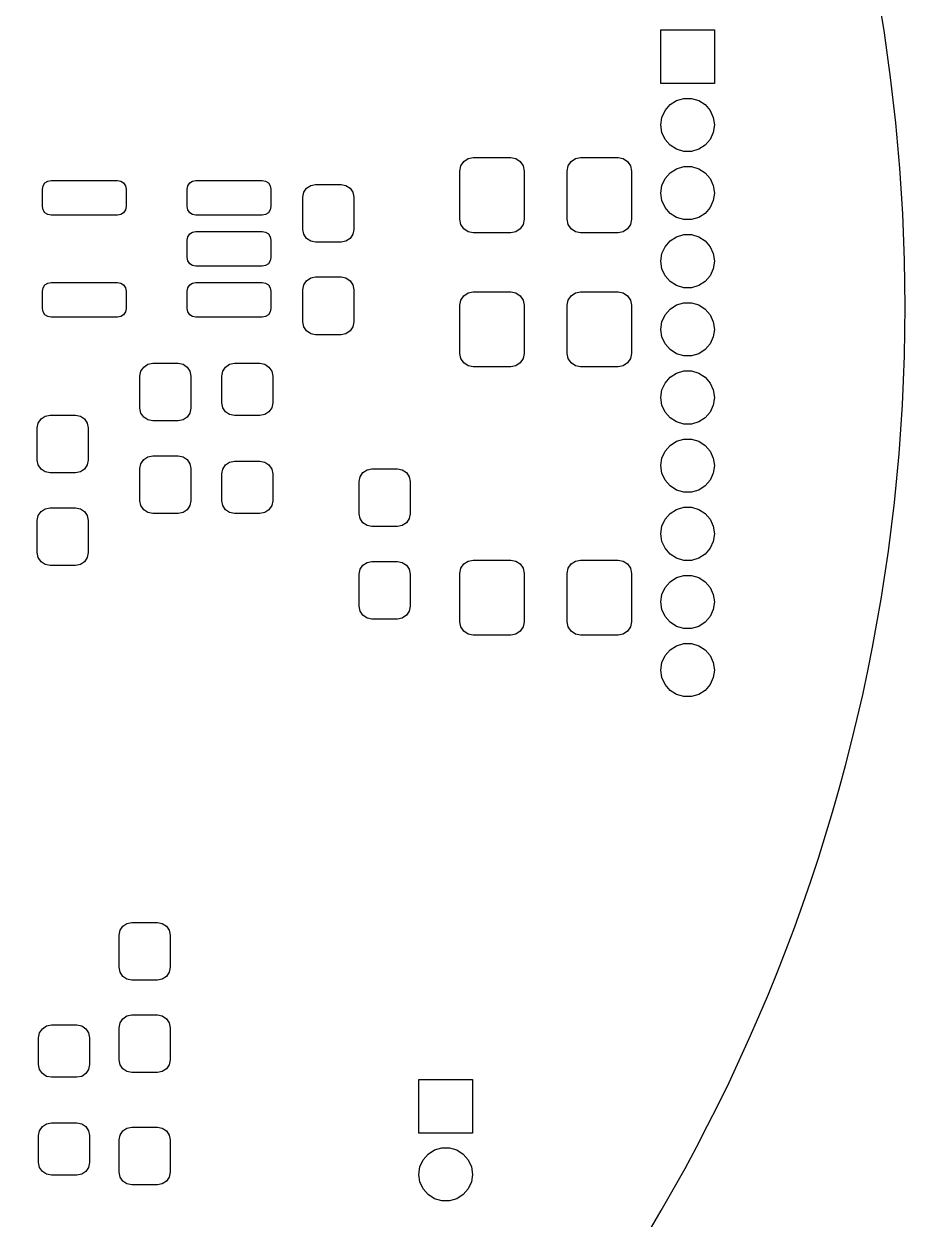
# Model space of a CAD drawing. Extents: x 116 to 183, y -110.2 to -37.6.
# Drawn here: x 166.53 to 182.95, y -88.08 to -65.81 of the extents above; entities that cross this region are included whole.
import ezdxf

# ---------------------------------------------------------------- set-up
doc = ezdxf.new("R2010")
doc.units = 0
doc.layers.add('BLACK', color=7, linetype='CONTINUOUS')

msp = doc.modelspace()

# ---------------------------------------------------------------- linework, layer by layer
at = {"layer": 'BLACK', "linetype": 'CONTINUOUS'}
for p, q in [((178.396, -66.921), (178.396, -65.921)), ((178.396, -65.921), (179.396, -65.921)), ((179.396, -65.921), (179.396, -66.921)), ((179.396, -66.921), (178.396, -66.921)), ((178.56857, -67.313125), (178.688292, -67.236184)), ((178.688292, -67.236184), (178.824843, -67.196089)), ((178.824843, -67.196089), (178.967157, -67.196089)), ((178.967157, -67.196089), (179.103708, -67.236184)), ((179.103708, -67.236184), (179.22343, -67.313125)), ((178.416254, -67.550134), (178.475373, -67.42068)), ((178.475373, -67.42068), (178.56857, -67.313125)), ((179.22343, -67.313125), (179.316627, -67.42068)), ((179.316627, -67.42068), (179.375746, -67.550134)), ((178.396, -67.691), (178.416254, -67.550134)), ((178.416254, -67.831866), (178.396, -67.691)), ((179.375746, -67.550134), (179.396, -67.691)), ((179.396, -67.691), (179.375746, -67.831866)), ((178.475373, -67.96132), (178.416254, -67.831866)), ((179.375746, -67.831866), (179.316627, -67.96132)), ((178.56857, -68.068875), (178.475373, -67.96132)), ((178.688292, -68.145816), (178.56857, -68.068875)), ((178.824843, -68.185911), (178.688292, -68.145816)), ((179.103708, -68.145816), (178.967157, -68.185911)), ((179.22343, -68.068875), (179.103708, -68.145816)), ((179.316627, -67.96132), (179.22343, -68.068875)), ((174.66903, -68.454329), (174.723223, -68.373223)), ((174.723223, -68.373223), (174.804329, -68.31903)), ((174.804329, -68.31903), (174.9, -68.3)), ((174.9, -68.3), (175.6, -68.3)), ((175.6, -68.3), (175.695671, -68.31903)), ((175.695671, -68.31903), (175.776777, -68.373223)), ((175.776777, -68.373223), (175.83097, -68.454329)), ((176.66903, -68.454329), (176.723223, -68.373223)), ((176.723223, -68.373223), (176.804329, -68.31903)), ((176.804329, -68.31903), (176.9, -68.3)), ((176.9, -68.3), (177.6, -68.3)), ((177.6, -68.3), (177.695671, -68.31903)), ((177.695671, -68.31903), (177.776777, -68.373223)), ((177.776777, -68.373223), (177.83097, -68.454329)), ((178.967157, -68.185911), (178.824843, -68.185911)), ((174.65, -68.55), (174.66903, -68.454329)), ((174.65, -69.45), (174.65, -68.55)), ((175.83097, -68.454329), (175.85, -68.55)), ((175.85, -68.55), (175.85, -69.45)), ((176.65, -68.55), (176.66903, -68.454329)), ((176.65, -69.45), (176.65, -68.55)), ((177.83097, -68.454329), (177.85, -68.55)), ((177.85, -68.55), (177.85, -69.45)), ((178.475373, -68.69068), (178.56857, -68.583125)), ((178.56857, -68.583125), (178.688292, -68.506184)), ((178.688292, -68.506184), (178.824843, -68.466089)), ((178.824843, -68.466089), (178.967157, -68.466089)), ((178.967157, -68.466089), (179.103708, -68.506184)), ((179.103708, -68.506184), (179.22343, -68.583125)), ((179.22343, -68.583125), (179.316627, -68.69068)), ((166.87, -68.8875), (166.88237, -68.825314)), ((166.88237, -68.825314), (166.917595, -68.772595)), ((166.917595, -68.772595), (166.970314, -68.73737)), ((166.970314, -68.73737), (167.0325, -68.725)), ((167.0325, -68.725), (168.2675, -68.725)), ((168.2675, -68.725), (168.329686, -68.73737)), ((168.329686, -68.73737), (168.382405, -68.772595)), ((168.382405, -68.772595), (168.41763, -68.825314)), ((168.41763, -68.825314), (168.43, -68.8875)), ((169.57, -68.8875), (169.58237, -68.825314)), ((169.58237, -68.825314), (169.617595, -68.772595)), ((169.617595, -68.772595), (169.670314, -68.73737)), ((169.670314, -68.73737), (169.7325, -68.725)), ((169.7325, -68.725), (170.9675, -68.725)), ((170.9675, -68.725), (171.029686, -68.73737)), ((171.029686, -68.73737), (171.082405, -68.772595)), ((171.082405, -68.772595), (171.11763, -68.825314)), ((171.11763, -68.825314), (171.13, -68.8875)), ((171.794562, -68.869562), (171.871613, -68.818079)), ((171.871613, -68.818079), (171.9625, -68.8)), ((171.9625, -68.8), (172.4375, -68.8)), ((172.4375, -68.8), (172.528387, -68.818079)), ((172.528387, -68.818079), (172.605438, -68.869562)), ((178.396, -68.961), (178.416254, -68.820134)), ((178.416254, -68.820134), (178.475373, -68.69068)), ((179.316627, -68.69068), (179.375746, -68.820134)), ((179.375746, -68.820134), (179.396, -68.961)), ((166.87, -69.2125), (166.87, -68.8875)), ((168.43, -68.8875), (168.43, -69.2125)), ((169.57, -69.2125), (169.57, -68.8875)), ((171.13, -68.8875), (171.13, -69.2125)), ((171.725, -69.0375), (171.743079, -68.946613)), ((171.725, -69.6375), (171.725, -69.0375)), ((171.743079, -68.946613), (171.794562, -68.869562)), ((172.605438, -68.869562), (172.656921, -68.946613)), ((172.656921, -68.946613), (172.675, -69.0375)), ((172.675, -69.0375), (172.675, -69.6375)), ((178.416254, -69.101866), (178.396, -68.961)), ((179.396, -68.961), (179.375746, -69.101866)), ((166.88237, -69.274686), (166.87, -69.2125)), ((168.43, -69.2125), (168.41763, -69.274686)), ((169.58237, -69.274686), (169.57, -69.2125)), ((171.13, -69.2125), (171.11763, -69.274686)), ((178.475373, -69.23132), (178.416254, -69.101866)), ((178.56857, -69.338875), (178.475373, -69.23132)), ((179.316627, -69.23132), (179.22343, -69.338875)), ((179.375746, -69.101866), (179.316627, -69.23132)), ((166.917595, -69.327405), (166.88237, -69.274686)), ((166.970314, -69.36263), (166.917595, -69.327405)), ((167.0325, -69.375), (166.970314, -69.36263)), ((168.2675, -69.375), (167.0325, -69.375)), ((168.329686, -69.36263), (168.2675, -69.375)), ((168.382405, -69.327405), (168.329686, -69.36263)), ((168.41763, -69.274686), (168.382405, -69.327405)), ((169.617595, -69.327405), (169.58237, -69.274686)), ((169.670314, -69.36263), (169.617595, -69.327405)), ((169.7325, -69.375), (169.670314, -69.36263)), ((170.9675, -69.375), (169.7325, -69.375)), ((171.029686, -69.36263), (170.9675, -69.375)), ((171.082405, -69.327405), (171.029686, -69.36263)), ((171.11763, -69.274686), (171.082405, -69.327405)), ((174.66903, -69.545671), (174.65, -69.45)), ((175.85, -69.45), (175.83097, -69.545671)), ((176.66903, -69.545671), (176.65, -69.45)), ((177.85, -69.45), (177.83097, -69.545671)), ((178.688292, -69.415816), (178.56857, -69.338875)), ((178.824843, -69.455911), (178.688292, -69.415816)), ((178.967157, -69.455911), (178.824843, -69.455911)), ((179.103708, -69.415816), (178.967157, -69.455911)), ((179.22343, -69.338875), (179.103708, -69.415816)), ((169.617595, -69.722595), (169.670314, -69.68737)), ((169.670314, -69.68737), (169.7325, -69.675)), ((169.7325, -69.675), (170.9675, -69.675)), ((170.9675, -69.675), (171.029686, -69.68737)), ((171.029686, -69.68737), (171.082405, -69.722595)), ((171.743079, -69.728387), (171.725, -69.6375)), ((172.675, -69.6375), (172.656921, -69.728387)), ((174.723223, -69.626777), (174.66903, -69.545671)), ((174.804329, -69.68097), (174.723223, -69.626777)), ((174.9, -69.7), (174.804329, -69.68097)), ((175.6, -69.7), (174.9, -69.7)), ((175.695671, -69.68097), (175.6, -69.7)), ((175.776777, -69.626777), (175.695671, -69.68097)), ((175.83097, -69.545671), (175.776777, -69.626777)), ((176.723223, -69.626777), (176.66903, -69.545671)), ((176.804329, -69.68097), (176.723223, -69.626777)), ((176.9, -69.7), (176.804329, -69.68097)), ((177.6, -69.7), (176.9, -69.7)), ((177.695671, -69.68097), (177.6, -69.7)), ((177.776777, -69.626777), (177.695671, -69.68097)), ((177.83097, -69.545671), (177.776777, -69.626777)), ((169.57, -69.8375), (169.58237, -69.775314)), ((169.57, -70.1625), (169.57, -69.8375)), ((169.58237, -69.775314), (169.617595, -69.722595)), ((171.082405, -69.722595), (171.11763, -69.775314)), ((171.11763, -69.775314), (171.13, -69.8375)), ((171.13, -69.8375), (171.13, -70.1625)), ((171.794562, -69.805438), (171.743079, -69.728387)), ((171.871613, -69.856921), (171.794562, -69.805438)), ((171.9625, -69.875), (171.871613, -69.856921)), ((172.4375, -69.875), (171.9625, -69.875)), ((172.528387, -69.856921), (172.4375, -69.875)), ((172.605438, -69.805438), (172.528387, -69.856921)), ((172.656921, -69.728387), (172.605438, -69.805438)), ((178.475373, -69.96068), (178.56857, -69.853125)), ((178.56857, -69.853125), (178.688292, -69.776184)), ((178.688292, -69.776184), (178.824843, -69.736089)), ((178.824843, -69.736089), (178.967157, -69.736089)), ((178.967157, -69.736089), (179.103708, -69.776184)), ((179.103708, -69.776184), (179.22343, -69.853125)), ((179.22343, -69.853125), (179.316627, -69.96068)), ((169.58237, -70.224686), (169.57, -70.1625)), ((171.13, -70.1625), (171.11763, -70.224686)), ((178.396, -70.231), (178.416254, -70.090134)), ((178.416254, -70.090134), (178.475373, -69.96068)), ((179.316627, -69.96068), (179.375746, -70.090134)), ((179.375746, -70.090134), (179.396, -70.231)), ((169.617595, -70.277405), (169.58237, -70.224686)), ((169.670314, -70.31263), (169.617595, -70.277405)), ((169.7325, -70.325), (169.670314, -70.31263)), ((170.9675, -70.325), (169.7325, -70.325)), ((171.029686, -70.31263), (170.9675, -70.325)), ((171.082405, -70.277405), (171.029686, -70.31263)), ((171.11763, -70.224686), (171.082405, -70.277405)), ((178.416254, -70.371866), (178.396, -70.231)), ((178.475373, -70.50132), (178.416254, -70.371866)), ((179.375746, -70.371866), (179.316627, -70.50132)), ((179.396, -70.231), (179.375746, -70.371866)), ((171.743079, -70.671613), (171.794562, -70.594562)), ((171.794562, -70.594562), (171.871613, -70.543079)), ((171.871613, -70.543079), (171.9625, -70.525)), ((171.9625, -70.525), (172.4375, -70.525)), ((172.4375, -70.525), (172.528387, -70.543079)), ((172.528387, -70.543079), (172.605438, -70.594562)), ((172.605438, -70.594562), (172.656921, -70.671613)), ((178.56857, -70.608875), (178.475373, -70.50132)), ((178.688292, -70.685816), (178.56857, -70.608875)), ((179.22343, -70.608875), (179.103708, -70.685816)), ((179.316627, -70.50132), (179.22343, -70.608875)), ((166.87, -70.7875), (166.88237, -70.725314)), ((166.87, -71.1125), (166.87, -70.7875)), ((166.88237, -70.725314), (166.917595, -70.672595)), ((166.917595, -70.672595), (166.970314, -70.63737)), ((166.970314, -70.63737), (167.0325, -70.625)), ((167.0325, -70.625), (168.2675, -70.625)), ((168.2675, -70.625), (168.329686, -70.63737)), ((168.329686, -70.63737), (168.382405, -70.672595)), ((168.382405, -70.672595), (168.41763, -70.725314)), ((168.41763, -70.725314), (168.43, -70.7875)), ((168.43, -70.7875), (168.43, -71.1125)), ((169.57, -70.7875), (169.58237, -70.725314)), ((169.57, -71.1125), (169.57, -70.7875)), ((169.58237, -70.725314), (169.617595, -70.672595)), ((169.617595, -70.672595), (169.670314, -70.63737)), ((169.670314, -70.63737), (169.7325, -70.625)), ((169.7325, -70.625), (170.9675, -70.625)), ((170.9675, -70.625), (171.029686, -70.63737)), ((171.029686, -70.63737), (171.082405, -70.672595)), ((171.082405, -70.672595), (171.11763, -70.725314)), ((171.11763, -70.725314), (171.13, -70.7875)), ((171.13, -70.7875), (171.13, -71.1125)), ((171.725, -70.7625), (171.743079, -70.671613)), ((171.725, -71.3625), (171.725, -70.7625)), ((172.656921, -70.671613), (172.675, -70.7625)), ((172.675, -70.7625), (172.675, -71.3625)), ((174.723223, -70.873223), (174.804329, -70.81903)), ((174.804329, -70.81903), (174.9, -70.8)), ((174.9, -70.8), (175.6, -70.8)), ((175.6, -70.8), (175.695671, -70.81903)), ((175.695671, -70.81903), (175.776777, -70.873223)), ((176.723223, -70.873223), (176.804329, -70.81903)), ((176.804329, -70.81903), (176.9, -70.8)), ((176.9, -70.8), (177.6, -70.8)), ((177.6, -70.8), (177.695671, -70.81903)), ((177.695671, -70.81903), (177.776777, -70.873223)), ((178.824843, -70.725911), (178.688292, -70.685816)), ((178.967157, -70.725911), (178.824843, -70.725911)), ((179.103708, -70.685816), (178.967157, -70.725911)), ((174.65, -71.05), (174.66903, -70.954329)), ((174.65, -71.95), (174.65, -71.05)), ((174.66903, -70.954329), (174.723223, -70.873223)), ((175.776777, -70.873223), (175.83097, -70.954329)), ((175.83097, -70.954329), (175.85, -71.05)), ((175.85, -71.05), (175.85, -71.95)), ((176.65, -71.05), (176.66903, -70.954329)), ((176.65, -71.95), (176.65, -71.05)), ((176.66903, -70.954329), (176.723223, -70.873223)), ((177.776777, -70.873223), (177.83097, -70.954329)), ((177.83097, -70.954329), (177.85, -71.05)), ((177.85, -71.05), (177.85, -71.95)), ((178.56857, -71.123125), (178.688292, -71.046184)), ((178.688292, -71.046184), (178.824843, -71.006089)), ((178.824843, -71.006089), (178.967157, -71.006089)), ((178.967157, -71.006089), (179.103708, -71.046184)), ((179.103708, -71.046184), (179.22343, -71.123125)), ((166.88237, -71.174686), (166.87, -71.1125)), ((166.917595, -71.227405), (166.88237, -71.174686)), ((166.970314, -71.26263), (166.917595, -71.227405)), ((167.0325, -71.275), (166.970314, -71.26263)), ((168.2675, -71.275), (167.0325, -71.275)), ((168.329686, -71.26263), (168.2675, -71.275)), ((168.382405, -71.227405), (168.329686, -71.26263)), ((168.41763, -71.174686), (168.382405, -71.227405)), ((168.43, -71.1125), (168.41763, -71.174686)), ((169.58237, -71.174686), (169.57, -71.1125)), ((169.617595, -71.227405), (169.58237, -71.174686)), ((169.670314, -71.26263), (169.617595, -71.227405)), ((169.7325, -71.275), (169.670314, -71.26263)), ((170.9675, -71.275), (169.7325, -71.275)), ((171.029686, -71.26263), (170.9675, -71.275)), ((171.082405, -71.227405), (171.029686, -71.26263)), ((171.11763, -71.174686), (171.082405, -71.227405)), ((171.13, -71.1125), (171.11763, -71.174686)), ((178.416254, -71.360134), (178.475373, -71.23068)), ((178.475373, -71.23068), (178.56857, -71.123125)), ((179.22343, -71.123125), (179.316627, -71.23068)), ((179.316627, -71.23068), (179.375746, -71.360134)), ((171.743079, -71.453387), (171.725, -71.3625)), ((171.794562, -71.530438), (171.743079, -71.453387)), ((172.656921, -71.453387), (172.605438, -71.530438)), ((172.675, -71.3625), (172.656921, -71.453387)), ((178.396, -71.501), (178.416254, -71.360134)), ((179.375746, -71.360134), (179.396, -71.501)), ((171.871613, -71.581921), (171.794562, -71.530438)), ((171.9625, -71.6), (171.871613, -71.581921)), ((172.4375, -71.6), (171.9625, -71.6)), ((172.528387, -71.581921), (172.4375, -71.6)), ((172.605438, -71.530438), (172.528387, -71.581921)), ((178.416254, -71.641866), (178.396, -71.501)), ((178.475373, -71.77132), (178.416254, -71.641866)), ((179.375746, -71.641866), (179.316627, -71.77132)), ((179.396, -71.501), (179.375746, -71.641866)), ((178.56857, -71.878875), (178.475373, -71.77132)), ((178.688292, -71.955816), (178.56857, -71.878875)), ((179.22343, -71.878875), (179.103708, -71.955816)), ((179.316627, -71.77132), (179.22343, -71.878875)), ((168.758562, -72.202562), (168.835613, -72.151079)), ((168.835613, -72.151079), (168.9265, -72.133)), ((168.9265, -72.133), (169.4015, -72.133)), ((169.4015, -72.133), (169.492387, -72.151079)), ((169.492387, -72.151079), (169.569438, -72.202562)), ((170.282562, -72.202562), (170.359613, -72.151079)), ((170.359613, -72.151079), (170.4505, -72.133)), ((170.4505, -72.133), (170.9255, -72.133)), ((170.9255, -72.133), (171.016387, -72.151079)), ((171.016387, -72.151079), (171.093438, -72.202562)), ((174.66903, -72.045671), (174.65, -71.95)), ((174.723223, -72.126777), (174.66903, -72.045671)), ((174.804329, -72.18097), (174.723223, -72.126777)), ((175.776777, -72.126777), (175.695671, -72.18097)), ((175.83097, -72.045671), (175.776777, -72.126777)), ((175.85, -71.95), (175.83097, -72.045671)), ((176.66903, -72.045671), (176.65, -71.95)), ((176.723223, -72.126777), (176.66903, -72.045671)), ((176.804329, -72.18097), (176.723223, -72.126777)), ((177.776777, -72.126777), (177.695671, -72.18097)), ((177.83097, -72.045671), (177.776777, -72.126777)), ((177.85, -71.95), (177.83097, -72.045671)), ((178.824843, -71.995911), (178.688292, -71.955816)), ((178.967157, -71.995911), (178.824843, -71.995911)), ((179.103708, -71.955816), (178.967157, -71.995911)), ((168.689, -72.3705), (168.707079, -72.279613)), ((168.689, -72.9705), (168.689, -72.3705)), ((168.707079, -72.279613), (168.758562, -72.202562)), ((169.569438, -72.202562), (169.620921, -72.279613)), ((169.620921, -72.279613), (169.639, -72.3705)), ((169.639, -72.3705), (169.639, -72.9705)), ((170.213, -72.3705), (170.231079, -72.279613)), ((170.213, -72.8705), (170.213, -72.3705)), ((170.231079, -72.279613), (170.282562, -72.202562)), ((171.093438, -72.202562), (171.144921, -72.279613)), ((171.144921, -72.279613), (171.163, -72.3705)), ((171.163, -72.3705), (171.163, -72.8705)), ((174.9, -72.2), (174.804329, -72.18097)), ((175.6, -72.2), (174.9, -72.2)), ((175.695671, -72.18097), (175.6, -72.2)), ((176.9, -72.2), (176.804329, -72.18097)), ((177.6, -72.2), (176.9, -72.2)), ((177.695671, -72.18097), (177.6, -72.2)), ((178.56857, -72.393125), (178.688292, -72.316184)), ((178.688292, -72.316184), (178.824843, -72.276089)), ((178.824843, -72.276089), (178.967157, -72.276089)), ((178.967157, -72.276089), (179.103708, -72.316184)), ((179.103708, -72.316184), (179.22343, -72.393125)), ((178.416254, -72.630134), (178.475373, -72.50068)), ((178.475373, -72.50068), (178.56857, -72.393125)), ((179.22343, -72.393125), (179.316627, -72.50068)), ((179.316627, -72.50068), (179.375746, -72.630134)), ((178.396, -72.771), (178.416254, -72.630134)), ((178.416254, -72.911866), (178.396, -72.771)), ((179.375746, -72.630134), (179.396, -72.771)), ((179.396, -72.771), (179.375746, -72.911866)), ((168.707079, -73.061387), (168.689, -72.9705)), ((169.639, -72.9705), (169.620921, -73.061387)), ((170.231079, -72.961387), (170.213, -72.8705)), ((170.282562, -73.038438), (170.231079, -72.961387)), ((170.359613, -73.089921), (170.282562, -73.038438)), ((171.093438, -73.038438), (171.016387, -73.089921)), ((171.144921, -72.961387), (171.093438, -73.038438)), ((171.163, -72.8705), (171.144921, -72.961387)), ((178.475373, -73.04132), (178.416254, -72.911866)), ((178.56857, -73.148875), (178.475373, -73.04132)), ((179.316627, -73.04132), (179.22343, -73.148875)), ((179.375746, -72.911866), (179.316627, -73.04132)), ((166.775, -73.3375), (166.793079, -73.246613)), ((166.793079, -73.246613), (166.844562, -73.169562)), ((166.844562, -73.169562), (166.921613, -73.118079)), ((166.921613, -73.118079), (167.0125, -73.1)), ((167.0125, -73.1), (167.4875, -73.1)), ((167.4875, -73.1), (167.578387, -73.118079)), ((167.578387, -73.118079), (167.655438, -73.169562)), ((167.655438, -73.169562), (167.706921, -73.246613)), ((167.706921, -73.246613), (167.725, -73.3375)), ((168.758562, -73.138438), (168.707079, -73.061387)), ((168.835613, -73.189921), (168.758562, -73.138438)), ((168.9265, -73.208), (168.835613, -73.189921)), ((169.4015, -73.208), (168.9265, -73.208)), ((169.492387, -73.189921), (169.4015, -73.208)), ((169.569438, -73.138438), (169.492387, -73.189921)), ((169.620921, -73.061387), (169.569438, -73.138438)), ((170.4505, -73.108), (170.359613, -73.089921)), ((170.9255, -73.108), (170.4505, -73.108)), ((171.016387, -73.089921), (170.9255, -73.108)), ((178.688292, -73.225816), (178.56857, -73.148875)), ((178.824843, -73.265911), (178.688292, -73.225816)), ((178.967157, -73.265911), (178.824843, -73.265911)), ((179.103708, -73.225816), (178.967157, -73.265911)), ((179.22343, -73.148875), (179.103708, -73.225816)), ((166.775, -73.9375), (166.775, -73.3375)), ((167.725, -73.3375), (167.725, -73.9375)), ((178.475373, -73.77068), (178.56857, -73.663125)), ((178.56857, -73.663125), (178.688292, -73.586184)), ((178.688292, -73.586184), (178.824843, -73.546089)), ((178.824843, -73.546089), (178.967157, -73.546089)), ((178.967157, -73.546089), (179.103708, -73.586184)), ((179.103708, -73.586184), (179.22343, -73.663125)), ((179.22343, -73.663125), (179.316627, -73.77068)), ((166.793079, -74.028387), (166.775, -73.9375)), ((167.725, -73.9375), (167.706921, -74.028387)), ((168.707079, -74.004613), (168.758562, -73.927562)), ((168.758562, -73.927562), (168.835613, -73.876079)), ((168.835613, -73.876079), (168.9265, -73.858)), ((168.9265, -73.858), (169.4015, -73.858)), ((169.4015, -73.858), (169.492387, -73.876079)), ((169.492387, -73.876079), (169.569438, -73.927562)), ((169.569438, -73.927562), (169.620921, -74.004613)), ((178.396, -74.041), (178.416254, -73.900134)), ((178.416254, -73.900134), (178.475373, -73.77068)), ((179.316627, -73.77068), (179.375746, -73.900134)), ((179.375746, -73.900134), (179.396, -74.041)), ((166.844562, -74.105438), (166.793079, -74.028387)), ((166.921613, -74.156921), (166.844562, -74.105438)), ((167.0125, -74.175), (166.921613, -74.156921)), ((167.578387, -74.156921), (167.4875, -74.175)), ((167.655438, -74.105438), (167.578387, -74.156921)), ((167.706921, -74.028387), (167.655438, -74.105438)), ((168.689, -74.0955), (168.707079, -74.004613)), ((168.689, -74.6955), (168.689, -74.0955)), ((169.620921, -74.004613), (169.639, -74.0955)), ((169.639, -74.0955), (169.639, -74.6955)), ((170.213, -74.1955), (170.231079, -74.104613)), ((170.231079, -74.104613), (170.282562, -74.027562)), ((170.282562, -74.027562), (170.359613, -73.976079)), ((170.359613, -73.976079), (170.4505, -73.958)), ((170.4505, -73.958), (170.9255, -73.958)), ((170.9255, -73.958), (171.016387, -73.976079)), ((171.016387, -73.976079), (171.093438, -74.027562)), ((171.093438, -74.027562), (171.144921, -74.104613)), ((171.144921, -74.104613), (171.163, -74.1955)), ((172.793079, -74.246613), (172.844562, -74.169562)), ((172.844562, -74.169562), (172.921613, -74.118079)), ((172.921613, -74.118079), (173.0125, -74.1)), ((173.0125, -74.1), (173.4875, -74.1)), ((173.4875, -74.1), (173.578387, -74.118079)), ((173.578387, -74.118079), (173.655438, -74.169562)), ((173.655438, -74.169562), (173.706921, -74.246613)), ((178.416254, -74.181866), (178.396, -74.041)), ((179.396, -74.041), (179.375746, -74.181866)), ((167.4875, -74.175), (167.0125, -74.175)), ((170.213, -74.6955), (170.213, -74.1955)), ((171.163, -74.1955), (171.163, -74.6955)), ((172.775, -74.3375), (172.793079, -74.246613)), ((172.775, -74.9375), (172.775, -74.3375)), ((173.706921, -74.246613), (173.725, -74.3375)), ((173.725, -74.3375), (173.725, -74.9375)), ((178.475373, -74.31132), (178.416254, -74.181866)), ((178.56857, -74.418875), (178.475373, -74.31132)), ((179.316627, -74.31132), (179.22343, -74.418875)), ((179.375746, -74.181866), (179.316627, -74.31132)), ((178.688292, -74.495816), (178.56857, -74.418875)), ((178.824843, -74.535911), (178.688292, -74.495816)), ((178.967157, -74.535911), (178.824843, -74.535911)), ((179.103708, -74.495816), (178.967157, -74.535911)), ((179.22343, -74.418875), (179.103708, -74.495816)), ((166.921613, -74.843079), (167.0125, -74.825)), ((167.0125, -74.825), (167.4875, -74.825)), ((167.4875, -74.825), (167.578387, -74.843079)), ((168.707079, -74.786387), (168.689, -74.6955)), ((168.758562, -74.863438), (168.707079, -74.786387)), ((169.620921, -74.786387), (169.569438, -74.863438)), ((169.639, -74.6955), (169.620921, -74.786387)), ((170.231079, -74.786387), (170.213, -74.6955)), ((170.282562, -74.863438), (170.231079, -74.786387)), ((171.144921, -74.786387), (171.093438, -74.863438)), ((171.163, -74.6955), (171.144921, -74.786387)), ((178.688292, -74.856184), (178.824843, -74.816089)), ((178.824843, -74.816089), (178.967157, -74.816089)), ((178.967157, -74.816089), (179.103708, -74.856184)), ((166.775, -75.0625), (166.793079, -74.971613)), ((166.775, -75.6625), (166.775, -75.0625)), ((166.793079, -74.971613), (166.844562, -74.894562)), ((166.844562, -74.894562), (166.921613, -74.843079)), ((167.578387, -74.843079), (167.655438, -74.894562)), ((167.655438, -74.894562), (167.706921, -74.971613)), ((167.706921, -74.971613), (167.725, -75.0625)), ((167.725, -75.0625), (167.725, -75.6625)), ((168.835613, -74.914921), (168.758562, -74.863438)), ((168.9265, -74.933), (168.835613, -74.914921)), ((169.4015, -74.933), (168.9265, -74.933)), ((169.492387, -74.914921), (169.4015, -74.933)), ((169.569438, -74.863438), (169.492387, -74.914921)), ((170.359613, -74.914921), (170.282562, -74.863438)), ((170.4505, -74.933), (170.359613, -74.914921)), ((170.9255, -74.933), (170.4505, -74.933)), ((171.016387, -74.914921), (170.9255, -74.933)), ((171.093438, -74.863438), (171.016387, -74.914921)), ((172.793079, -75.028387), (172.775, -74.9375)), ((172.844562, -75.105438), (172.793079, -75.028387)), ((173.706921, -75.028387), (173.655438, -75.105438)), ((173.725, -74.9375), (173.706921, -75.028387)), ((178.416254, -75.170134), (178.475373, -75.04068)), ((178.475373, -75.04068), (178.56857, -74.933125)), ((178.56857, -74.933125), (178.688292, -74.856184)), ((179.103708, -74.856184), (179.22343, -74.933125)), ((179.22343, -74.933125), (179.316627, -75.04068)), ((179.316627, -75.04068), (179.375746, -75.170134)), ((172.921613, -75.156921), (172.844562, -75.105438)), ((173.0125, -75.175), (172.921613, -75.156921)), ((173.4875, -75.175), (173.0125, -75.175)), ((173.578387, -75.156921), (173.4875, -75.175)), ((173.655438, -75.105438), (173.578387, -75.156921)), ((178.396, -75.311), (178.416254, -75.170134)), ((179.375746, -75.170134), (179.396, -75.311)), ((178.416254, -75.451866), (178.396, -75.311)), ((178.475373, -75.58132), (178.416254, -75.451866)), ((179.375746, -75.451866), (179.316627, -75.58132)), ((179.396, -75.311), (179.375746, -75.451866)), ((166.793079, -75.753387), (166.775, -75.6625)), ((167.725, -75.6625), (167.706921, -75.753387)), ((178.56857, -75.688875), (178.475373, -75.58132)), ((178.688292, -75.765816), (178.56857, -75.688875)), ((179.22343, -75.688875), (179.103708, -75.765816)), ((179.316627, -75.58132), (179.22343, -75.688875)), ((166.844562, -75.830438), (166.793079, -75.753387)), ((166.921613, -75.881921), (166.844562, -75.830438)), ((167.0125, -75.9), (166.921613, -75.881921)), ((167.4875, -75.9), (167.0125, -75.9)), ((167.578387, -75.881921), (167.4875, -75.9)), ((167.655438, -75.830438), (167.578387, -75.881921)), ((167.706921, -75.753387), (167.655438, -75.830438)), ((172.793079, -75.971613), (172.844562, -75.894562)), ((172.844562, -75.894562), (172.921613, -75.843079)), ((172.921613, -75.843079), (173.0125, -75.825)), ((173.0125, -75.825), (173.4875, -75.825)), ((173.4875, -75.825), (173.578387, -75.843079)), ((173.578387, -75.843079), (173.655438, -75.894562)), ((173.655438, -75.894562), (173.706921, -75.971613)), ((174.65, -76.05), (174.66903, -75.954329)), ((174.66903, -75.954329), (174.723223, -75.873223)), ((174.723223, -75.873223), (174.804329, -75.81903)), ((174.804329, -75.81903), (174.9, -75.8)), ((174.9, -75.8), (175.6, -75.8)), ((175.6, -75.8), (175.695671, -75.81903)), ((175.695671, -75.81903), (175.776777, -75.873223)), ((175.776777, -75.873223), (175.83097, -75.954329)), ((175.83097, -75.954329), (175.85, -76.05)), ((176.65, -76.05), (176.66903, -75.954329)), ((176.66903, -75.954329), (176.723223, -75.873223)), ((176.723223, -75.873223), (176.804329, -75.81903)), ((176.804329, -75.81903), (176.9, -75.8)), ((176.9, -75.8), (177.6, -75.8)), ((177.6, -75.8), (177.695671, -75.81903)), ((177.695671, -75.81903), (177.776777, -75.873223)), ((177.776777, -75.873223), (177.83097, -75.954329)), ((177.83097, -75.954329), (177.85, -76.05)), ((178.824843, -75.805911), (178.688292, -75.765816)), ((178.967157, -75.805911), (178.824843, -75.805911)), ((179.103708, -75.765816), (178.967157, -75.805911)), ((172.775, -76.0625), (172.793079, -75.971613)), ((172.775, -76.6625), (172.775, -76.0625)), ((173.706921, -75.971613), (173.725, -76.0625)), ((173.725, -76.0625), (173.725, -76.6625)), ((174.65, -76.95), (174.65, -76.05)), ((175.85, -76.05), (175.85, -76.95)), ((176.65, -76.95), (176.65, -76.05)), ((177.85, -76.05), (177.85, -76.95)), ((178.56857, -76.203125), (178.688292, -76.126184)), ((178.688292, -76.126184), (178.824843, -76.086089)), ((178.824843, -76.086089), (178.967157, -76.086089)), ((178.967157, -76.086089), (179.103708, -76.126184)), ((179.103708, -76.126184), (179.22343, -76.203125)), ((178.416254, -76.440134), (178.475373, -76.31068)), ((178.475373, -76.31068), (178.56857, -76.203125)), ((179.22343, -76.203125), (179.316627, -76.31068)), ((179.316627, -76.31068), (179.375746, -76.440134)), ((178.396, -76.581), (178.416254, -76.440134)), ((178.416254, -76.721866), (178.396, -76.581)), ((179.375746, -76.440134), (179.396, -76.581)), ((179.396, -76.581), (179.375746, -76.721866)), ((172.793079, -76.753387), (172.775, -76.6625)), ((172.844562, -76.830438), (172.793079, -76.753387)), ((172.921613, -76.881921), (172.844562, -76.830438)), ((173.655438, -76.830438), (173.578387, -76.881921)), ((173.706921, -76.753387), (173.655438, -76.830438)), ((173.725, -76.6625), (173.706921, -76.753387)), ((178.475373, -76.85132), (178.416254, -76.721866)), ((179.375746, -76.721866), (179.316627, -76.85132)), ((173.0125, -76.9), (172.921613, -76.881921)), ((173.4875, -76.9), (173.0125, -76.9)), ((173.578387, -76.881921), (173.4875, -76.9)), ((174.66903, -77.045671), (174.65, -76.95)), ((174.723223, -77.126777), (174.66903, -77.045671)), ((175.83097, -77.045671), (175.776777, -77.126777)), ((175.85, -76.95), (175.83097, -77.045671)), ((176.66903, -77.045671), (176.65, -76.95)), ((176.723223, -77.126777), (176.66903, -77.045671)), ((177.83097, -77.045671), (177.776777, -77.126777)), ((177.85, -76.95), (177.83097, -77.045671)), ((178.56857, -76.958875), (178.475373, -76.85132)), ((178.688292, -77.035816), (178.56857, -76.958875)), ((178.824843, -77.075911), (178.688292, -77.035816)), ((179.103708, -77.035816), (178.967157, -77.075911)), ((179.22343, -76.958875), (179.103708, -77.035816)), ((179.316627, -76.85132), (179.22343, -76.958875)), ((174.804329, -77.18097), (174.723223, -77.126777)), ((174.9, -77.2), (174.804329, -77.18097)), ((175.6, -77.2), (174.9, -77.2)), ((175.695671, -77.18097), (175.6, -77.2)), ((175.776777, -77.126777), (175.695671, -77.18097)), ((176.804329, -77.18097), (176.723223, -77.126777)), ((176.9, -77.2), (176.804329, -77.18097)), ((177.6, -77.2), (176.9, -77.2)), ((177.695671, -77.18097), (177.6, -77.2)), ((177.776777, -77.126777), (177.695671, -77.18097)), ((178.967157, -77.075911), (178.824843, -77.075911)), ((178.475373, -77.58068), (178.56857, -77.473125)), ((178.56857, -77.473125), (178.688292, -77.396184)), ((178.688292, -77.396184), (178.824843, -77.356089)), ((178.824843, -77.356089), (178.967157, -77.356089)), ((178.967157, -77.356089), (179.103708, -77.396184)), ((179.103708, -77.396184), (179.22343, -77.473125)), ((179.22343, -77.473125), (179.316627, -77.58068)), ((178.396, -77.851), (178.416254, -77.710134)), ((178.416254, -77.710134), (178.475373, -77.58068)), ((179.316627, -77.58068), (179.375746, -77.710134)), ((179.375746, -77.710134), (179.396, -77.851)), ((178.416254, -77.991866), (178.396, -77.851)), ((179.396, -77.851), (179.375746, -77.991866)), ((178.475373, -78.12132), (178.416254, -77.991866)), ((178.56857, -78.228875), (178.475373, -78.12132)), ((179.316627, -78.12132), (179.22343, -78.228875)), ((179.375746, -77.991866), (179.316627, -78.12132)), ((178.688292, -78.305816), (178.56857, -78.228875)), ((178.824843, -78.345911), (178.688292, -78.305816)), ((178.967157, -78.345911), (178.824843, -78.345911)), ((179.103708, -78.305816), (178.967157, -78.345911)), ((179.22343, -78.228875), (179.103708, -78.305816)), ((168.318079, -82.699613), (168.369562, -82.622562)), ((168.369562, -82.622562), (168.446613, -82.571079)), ((168.446613, -82.571079), (168.5375, -82.553)), ((168.5375, -82.553), (169.0125, -82.553)), ((169.0125, -82.553), (169.103387, -82.571079)), ((169.103387, -82.571079), (169.180438, -82.622562)), ((169.180438, -82.622562), (169.231921, -82.699613)), ((168.3, -82.7905), (168.318079, -82.699613)), ((168.3, -83.3905), (168.3, -82.7905)), ((169.231921, -82.699613), (169.25, -82.7905)), ((169.25, -82.7905), (169.25, -83.3905)), ((168.318079, -83.481387), (168.3, -83.3905)), ((168.369562, -83.558438), (168.318079, -83.481387)), ((169.231921, -83.481387), (169.180438, -83.558438)), ((169.25, -83.3905), (169.231921, -83.481387)), ((168.446613, -83.609921), (168.369562, -83.558438)), ((168.5375, -83.628), (168.446613, -83.609921)), ((169.0125, -83.628), (168.5375, -83.628)), ((169.103387, -83.609921), (169.0125, -83.628)), ((169.180438, -83.558438), (169.103387, -83.609921)), ((168.318079, -84.424613), (168.369562, -84.347562)), ((168.369562, -84.347562), (168.446613, -84.296079)), ((168.446613, -84.296079), (168.5375, -84.278)), ((168.5375, -84.278), (169.0125, -84.278)), ((169.0125, -84.278), (169.103387, -84.296079)), ((169.103387, -84.296079), (169.180438, -84.347562)), ((169.180438, -84.347562), (169.231921, -84.424613)), ((166.8, -84.7025), (166.818079, -84.611613)), ((166.818079, -84.611613), (166.869562, -84.534562)), ((166.869562, -84.534562), (166.946613, -84.483079)), ((166.946613, -84.483079), (167.0375, -84.465)), ((167.0375, -84.465), (167.5125, -84.465)), ((167.5125, -84.465), (167.603387, -84.483079)), ((167.603387, -84.483079), (167.680438, -84.534562)), ((167.680438, -84.534562), (167.731921, -84.611613)), ((167.731921, -84.611613), (167.75, -84.7025)), ((168.3, -84.5155), (168.318079, -84.424613)), ((168.3, -85.1155), (168.3, -84.5155)), ((169.231921, -84.424613), (169.25, -84.5155)), ((169.25, -84.5155), (169.25, -85.1155)), ((166.8, -85.2025), (166.8, -84.7025)), ((167.75, -84.7025), (167.75, -85.2025)), ((166.818079, -85.293387), (166.8, -85.2025)), ((166.869562, -85.370438), (166.818079, -85.293387)), ((167.731921, -85.293387), (167.680438, -85.370438)), ((167.75, -85.2025), (167.731921, -85.293387)), ((168.318079, -85.206387), (168.3, -85.1155)), ((168.369562, -85.283438), (168.318079, -85.206387)), ((168.446613, -85.334921), (168.369562, -85.283438)), ((169.180438, -85.283438), (169.103387, -85.334921)), ((169.231921, -85.206387), (169.180438, -85.283438)), ((169.25, -85.1155), (169.231921, -85.206387)), ((166.946613, -85.421921), (166.869562, -85.370438)), ((167.0375, -85.44), (166.946613, -85.421921)), ((167.5125, -85.44), (167.0375, -85.44)), ((167.603387, -85.421921), (167.5125, -85.44)), ((167.680438, -85.370438), (167.603387, -85.421921)), ((168.5375, -85.353), (168.446613, -85.334921)), ((169.0125, -85.353), (168.5375, -85.353)), ((169.103387, -85.334921), (169.0125, -85.353)), ((173.887, -86.479), (173.887, -85.479)), ((173.887, -85.479), (174.887, -85.479)), ((174.887, -85.479), (174.887, -86.479)), ((166.818079, -86.436613), (166.869562, -86.359562)), ((166.869562, -86.359562), (166.946613, -86.308079)), ((166.946613, -86.308079), (167.0375, -86.29)), ((167.0375, -86.29), (167.5125, -86.29)), ((167.5125, -86.29), (167.603387, -86.308079)), ((167.603387, -86.308079), (167.680438, -86.359562)), ((167.680438, -86.359562), (167.731921, -86.436613)), ((168.369562, -86.439562), (168.446613, -86.388079)), ((168.446613, -86.388079), (168.5375, -86.37)), ((168.5375, -86.37), (169.0125, -86.37)), ((169.0125, -86.37), (169.103387, -86.388079)), ((169.103387, -86.388079), (169.180438, -86.439562)), ((166.8, -86.5275), (166.818079, -86.436613)), ((166.8, -87.0275), (166.8, -86.5275)), ((167.731921, -86.436613), (167.75, -86.5275)), ((167.75, -86.5275), (167.75, -87.0275)), ((168.3, -86.6075), (168.318079, -86.516613)), ((168.3, -87.2075), (168.3, -86.6075)), ((168.318079, -86.516613), (168.369562, -86.439562)), ((169.180438, -86.439562), (169.231921, -86.516613)), ((169.231921, -86.516613), (169.25, -86.6075)), ((169.25, -86.6075), (169.25, -87.2075)), ((174.887, -86.479), (173.887, -86.479)), ((174.05957, -86.871125), (174.179292, -86.794184)), ((174.179292, -86.794184), (174.315843, -86.754089)), ((174.315843, -86.754089), (174.458157, -86.754089)), ((174.458157, -86.754089), (174.594708, -86.794184)), ((174.594708, -86.794184), (174.71443, -86.871125)), ((166.818079, -87.118387), (166.8, -87.0275)), ((167.75, -87.0275), (167.731921, -87.118387)), ((173.907254, -87.108134), (173.966373, -86.97868)), ((173.966373, -86.97868), (174.05957, -86.871125)), ((174.71443, -86.871125), (174.807627, -86.97868)), ((174.807627, -86.97868), (174.866746, -87.108134)), ((166.869562, -87.195438), (166.818079, -87.118387)), ((166.946613, -87.246921), (166.869562, -87.195438)), ((167.0375, -87.265), (166.946613, -87.246921)), ((167.5125, -87.265), (167.0375, -87.265)), ((167.603387, -87.246921), (167.5125, -87.265)), ((167.680438, -87.195438), (167.603387, -87.246921)), ((167.731921, -87.118387), (167.680438, -87.195438)), ((168.318079, -87.298387), (168.3, -87.2075)), ((168.369562, -87.375438), (168.318079, -87.298387)), ((169.231921, -87.298387), (169.180438, -87.375438)), ((169.25, -87.2075), (169.231921, -87.298387)), ((173.887, -87.249), (173.907254, -87.108134)), ((173.907254, -87.389866), (173.887, -87.249)), ((174.866746, -87.108134), (174.887, -87.249)), ((174.887, -87.249), (174.866746, -87.389866)), ((168.446613, -87.426921), (168.369562, -87.375438)), ((168.5375, -87.445), (168.446613, -87.426921)), ((169.0125, -87.445), (168.5375, -87.445)), ((169.103387, -87.426921), (169.0125, -87.445)), ((169.180438, -87.375438), (169.103387, -87.426921)), ((173.966373, -87.51932), (173.907254, -87.389866)), ((174.05957, -87.626875), (173.966373, -87.51932)), ((174.807627, -87.51932), (174.71443, -87.626875)), ((174.866746, -87.389866), (174.807627, -87.51932)), ((174.179292, -87.703816), (174.05957, -87.626875)), ((174.315843, -87.743911), (174.179292, -87.703816)), ((174.458157, -87.743911), (174.315843, -87.743911)), ((174.594708, -87.703816), (174.458157, -87.743911)), ((174.71443, -87.626875), (174.594708, -87.703816))]:
    msp.add_line(p, q, dxfattribs=at)
at = {"layer": 'BLACK'}
for centre, radius, start, end in [((149.450502, -71.074296), 33.5, 0, 180), ((149.45048, -71.07428), 33.500022, -49.6070424, -0.0000274)]:
    msp.add_arc(centre, radius, start, end, dxfattribs=at)

doc.saveas('drawing.dxf')
